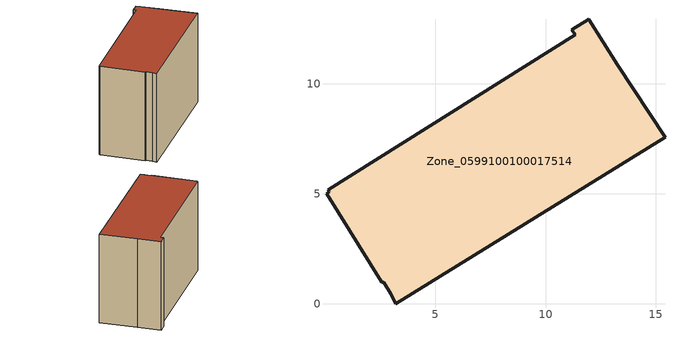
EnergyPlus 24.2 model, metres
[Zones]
Zone_0599100100017514
 floor ground (C_G): 3.2,0 2.97,0.45 2.65,0.99 2.57,0.99 0.06,5 0.19,5.1 0.14,5.18 11.34,12.21 11.19,12.44 11.96,12.93 13.28,10.83 15.42,7.57 z0
 wall outside (C_F): 11.19,12.44 11.34,12.21 0.14,5.18 0.19,5.1 0.06,5 2.57,0.99 2.65,0.99 2.97,0.45 3.2,0 15.42,7.57 13.28,10.83 11.96,12.93 11.19,12.44 z0:9.73
 roof outside (C_R): 2.97,0.45 3.2,0 15.42,7.57 13.28,10.83 11.96,12.93 11.19,12.44 11.34,12.21 0.14,5.18 0.19,5.1 0.06,5 2.57,0.99 2.65,0.99 z9.73
[BUILDING]
Pand.0599100100017514: North Axis=0; Terrain=City; Loads Convergence Tolerance Value=0.04; Temperature Convergence Tolerance Value=0.4; Solar Distribution=FullExterior; Maximum Number of Warmup Days=25; Minimum Number of Warmup Days=1
[Site:Location]
Rotterdam.The.Hague.AP_ZH_NLD Design_Conditions: Latitude=51.96; Longitude=4.45; Time Zone=1; Elevation=-4.5
[SITE:GROUNDTEMPERATURE:BUILDINGSURFACE]
18, 18, 18, 18, 18, 18, 18, 18, 18, 18, 18, 18
[MATERIAL] Thermal Absorptance=0.9; Solar Absorptance=0.7; Visible Absorptance=0.7
Name | Roughness | Thickness | Conductivity | Density | Specific Heat
G.TI.2015-2018 | MediumSmooth | 0.15 | 0.0428571 | 540 | 1210
F.TI.2015-2018 | Rough | 0.3 | 0.0666667 | 1920 | 840
R.TI.2015-2018 | MediumRough | 0.2 | 0.0333333 | 1500 | 1000
[CONSTRUCTION]
C_G: G.TI.2015-2018
C_F: F.TI.2015-2018
C_R: R.TI.2015-2018
[ZONE]
Zone_0599100100017514: Type=1; Multiplier=1; Ceiling Height=Autocalculate; Volume=Autocalculate; Floor Area=autocalculate; Part of Total Floor Area=Yes
[ZONEINFILTRATION:DESIGNFLOWRATE]
Infil_Zone_0599100100017514: Zone or ZoneList or Space or SpaceList=Zone_0599100100017514; Schedule=AlwaysOn; Design Flow Rate Calculation Method=Flow/Area; Flow Rate per Floor Area=0.0015; Constant Term Coefficient=1; Temperature Term Coefficient=0; Velocity Term Coefficient=0; Velocity Squared Term Coefficient=0
[HVACTEMPLATE:ZONE:IDEALLOADSAIRSYSTEM]
Zone_0599100100017514: Maximum Heating Supply Air Temperature=50; Minimum Cooling Supply Air Temperature=13; Maximum Heating Supply Air Humidity Ratio=0.0156; Minimum Cooling Supply Air Humidity Ratio=0.0077; Heating Limit=NoLimit; Cooling Limit=NoLimit; Dehumidification Control Type=ConstantSensibleHeatRatio; Cooling Sensible Heat Ratio=0.7; Dehumidification Setpoint=60; Humidification Control Type=None; Humidification Setpoint=30; Outdoor Air Method=None; Outdoor Air Flow Rate per Person=0.00944; Outdoor Air Flow Rate per Zone Floor Area=0; Outdoor Air Flow Rate per Zone=0; Demand Controlled Ventilation Type=None; Outdoor Air Economizer Type=NoEconomizer; Heat Recovery Type=None; Sensible Heat Recovery Effectiveness=0.7; Latent Heat Recovery Effectiveness=0.65
[ZONECONTROL:THERMOSTAT]
ThermostatControl_Zone_0599100100017514: Zone or ZoneList=Zone_0599100100017514; Control Type Schedule=DualSetpointControlType; Control 1=Thermostat_Zone_0599100100017514; Temperature Difference Between Cutout And Setpoint=0
[THERMOSTATSETPOINT:DUALSETPOINT]
Thermostat_Zone_0599100100017514: Heating Setpoint Temperature Schedule=HeatingSetpoint_Zone_0599100100017514; Cooling Setpoint Temperature Schedule=CoolingSetpoint_Zone_0599100100017514
[SCHEDULE:COMPACT]
HeatingSetpoint_Zone_0599100100017514: Through: 12/31, For: AllDays, Until: 24:00, 21
CoolingSetpoint_Zone_0599100100017514: Through: 12/31, For: AllDays, Until: 24:00, 24
DualSetpointControlType: Through: 12/31, For: AllDays, Until: 24:00, 4
AlwaysOn: Through: 12/31, For: AllDays, Until: 24:00, 1
